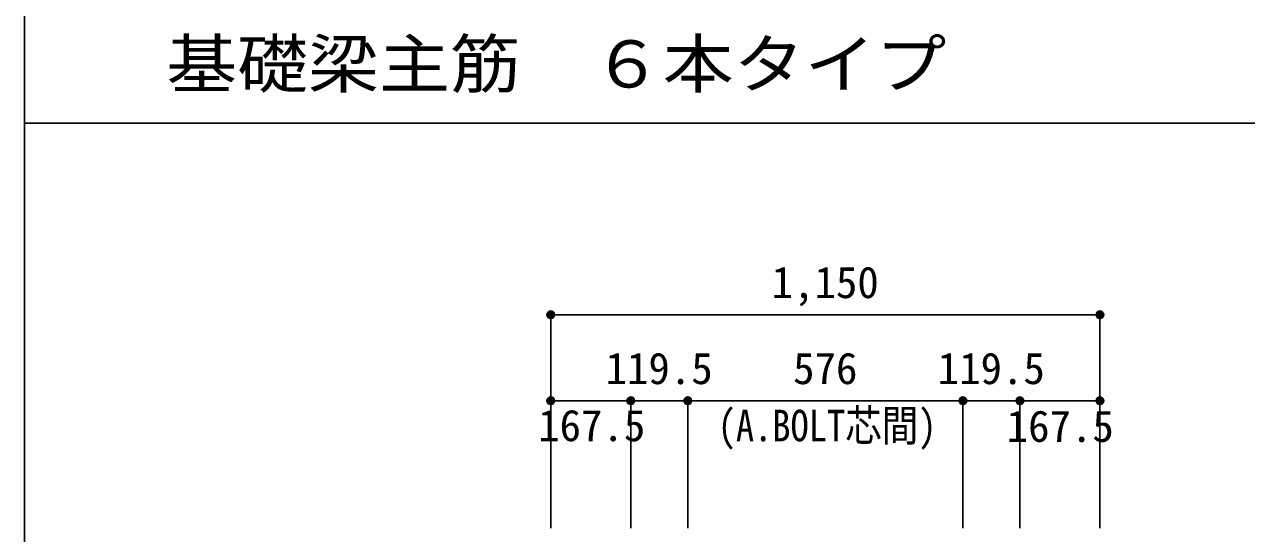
# Model space of a CAD drawing. Units: millimetres at full size, sheet at 1:30. Extents: x -5973 to 5954, y -4195 to 4201.
# Drawn here: x -5973 to -3414, y -1081 to -15 of the extents above; entities that cross this region are included whole.
import ezdxf
from ezdxf.enums import TextEntityAlignment as Align

# ---------------------------------------------------------------- set-up
doc = ezdxf.new("R2010")
doc.units = ezdxf.units.MM
doc.header["$LTSCALE"] = 30
doc.header["$PDMODE"] = 32
doc.header["$PDSIZE"] = 15
for name, color, linetype in [('0-7_文字', 4, 'Continuous'), ('0-D_寸法', 4, 'Continuous'), ('6-7_文字', 7, 'Continuous'), ('F-0_枠', 6, 'Continuous')]:
    doc.layers.add(name, color=color, linetype=linetype)
doc.styles.add('ＭＳ ゴシック', font='')
doc.styles.get('ＭＳ ゴシック').set_extended_font_data('MS Gothic')

msp = doc.modelspace()

# ---------------------------------------------------------------- linework, layer by layer
at = {"layer": '0-D_寸法'}
for p, q in [((-4870.8, -622.85), (-4870.8, -802.85)), ((-4870.8, -622.85), (-4870.8, -802.85)), ((-4870.8, -622.85), (-3720.8, -622.85)), ((-4870.8, -622.85), (-3720.8, -622.85)), ((-3720.8, -622.85), (-3720.8, -802.85)), ((-4870.8, -802.85), (-4870.8, -1069.89)), ((-4870.8, -802.85), (-4703.3, -802.85)), ((-4870.8, -802.85), (-4870.8, -1069.89)), ((-4703.3, -802.85), (-4703.3, -1069.89)), ((-4703.3, -802.85), (-4583.8, -802.85)), ((-4583.8, -802.85), (-4583.8, -1069.89)), ((-4583.8, -802.85), (-4007.8, -802.85)), ((-4007.8, -802.85), (-4007.8, -1069.89)), ((-4007.8, -802.85), (-3888.3, -802.85)), ((-3888.3, -802.85), (-3888.3, -1069.89)), ((-3888.3, -802.85), (-3720.8, -802.85)), ((-3720.8, -802.85), (-3720.8, -1069.89))]:
    msp.add_line(p, q, dxfattribs=at)
for centre, radius in [((-4870.8, -622.85), 8), ((-4870.8, -622.85), 7.2), ((-4870.8, -622.85), 6.4), ((-4870.8, -622.85), 5.6), ((-4870.8, -622.85), 4.8), ((-4870.8, -622.85), 4), ((-4870.8, -622.85), 3.2), ((-4870.8, -622.85), 2.4), ((-4870.8, -622.85), 1.6), ((-4870.8, -622.85), 0.8), ((-3720.8, -622.85), 8), ((-3720.8, -622.85), 7.2), ((-3720.8, -622.85), 6.4), ((-3720.8, -622.85), 5.6), ((-3720.8, -622.85), 4.8), ((-3720.8, -622.85), 4), ((-3720.8, -622.85), 3.2), ((-3720.8, -622.85), 2.4), ((-3720.8, -622.85), 1.6), ((-3720.8, -622.85), 0.8), ((-4870.8, -802.85), 8), ((-4870.8, -802.85), 7.2), ((-4870.8, -802.85), 6.4), ((-4870.8, -802.85), 5.6), ((-4870.8, -802.85), 4.8), ((-4870.8, -802.85), 4), ((-4870.8, -802.85), 3.2), ((-4870.8, -802.85), 2.4), ((-4870.8, -802.85), 1.6), ((-4870.8, -802.85), 0.8), ((-4703.3, -802.85), 8), ((-4703.3, -802.85), 7.2), ((-4703.3, -802.85), 6.4), ((-4703.3, -802.85), 5.6), ((-4703.3, -802.85), 4.8), ((-4703.3, -802.85), 4), ((-4703.3, -802.85), 3.2), ((-4703.3, -802.85), 2.4), ((-4703.3, -802.85), 1.6), ((-4703.3, -802.85), 0.8), ((-4583.8, -802.85), 8), ((-4583.8, -802.85), 7.2), ((-4583.8, -802.85), 6.4), ((-4583.8, -802.85), 5.6), ((-4583.8, -802.85), 4.8), ((-4583.8, -802.85), 4), ((-4583.8, -802.85), 3.2), ((-4583.8, -802.85), 2.4), ((-4583.8, -802.85), 1.6), ((-4583.8, -802.85), 0.8), ((-4007.8, -802.85), 8), ((-4007.8, -802.85), 7.2), ((-4007.8, -802.85), 6.4), ((-4007.8, -802.85), 5.6), ((-4007.8, -802.85), 4.8), ((-4007.8, -802.85), 4), ((-4007.8, -802.85), 3.2), ((-4007.8, -802.85), 2.4), ((-4007.8, -802.85), 1.6), ((-4007.8, -802.85), 0.8), ((-3888.3, -802.85), 8), ((-3888.3, -802.85), 7.2), ((-3888.3, -802.85), 6.4), ((-3888.3, -802.85), 5.6), ((-3888.3, -802.85), 4.8), ((-3888.3, -802.85), 4), ((-3888.3, -802.85), 3.2), ((-3888.3, -802.85), 2.4), ((-3888.3, -802.85), 1.6), ((-3888.3, -802.85), 0.8), ((-3720.8, -802.85), 8), ((-3720.8, -802.85), 7.2), ((-3720.8, -802.85), 6.4), ((-3720.8, -802.85), 5.6), ((-3720.8, -802.85), 4.8), ((-3720.8, -802.85), 4), ((-3720.8, -802.85), 3.2), ((-3720.8, -802.85), 2.4), ((-3720.8, -802.85), 1.6), ((-3720.8, -802.85), 0.8)]:
    msp.add_circle(centre, radius, dxfattribs=at)
at = {"layer": '0-D_寸法', "color": 7}
for p in [(-4870.8, -622.85), (-4870.8, -622.85), (-3720.8, -622.85), (-4870.8, -802.85), (-4870.8, -802.85), (-4703.3, -802.85), (-4703.3, -802.85), (-4583.8, -802.85), (-4583.8, -802.85), (-4007.8, -802.85), (-4007.8, -802.85), (-3888.3, -802.85), (-3888.3, -802.85), (-3720.8, -802.85), (-3720.8, -802.85)]:
    msp.add_point(p, dxfattribs=at)
at = {"layer": 'F-0_枠'}
msp.add_line((-5972.88, 4201.15), (-5972.88, -4195.24), dxfattribs=at)
at = {"layer": 'F-0_枠', "color": 2}
msp.add_line((-5972.88, -222.05), (3723.6, -222.05), dxfattribs=at)

# ---------------------------------------------------------------- texts
at = {"layer": '0-7_文字', "style": 'ＭＳ ゴシック', "width": 0.85}
msp.add_text('(A.BOLT芯間)', height=65.98, dxfattribs=at).set_placement((-4521.31, -907.62), align=Align.BOTTOM_LEFT)
at = {"layer": '0-D_寸法', "style": 'ＭＳ ゴシック'}
for s, p in [('1,150', (-4408.3, -607.85)), ('119.5', (-4756.05, -787.85)), ('576', (-4363.3, -787.85)), ('119.5', (-4060.55, -787.85)), ('167.5', (-4897.22, -907.31)), ('167.5', (-3916.13, -908.84))]:
    msp.add_text(s, height=65.98, dxfattribs=at).set_placement(p, align=Align.BOTTOM_LEFT)
at = {"layer": '6-7_文字', "color": 2, "style": 'ＭＳ ゴシック', "width": 1.1}
msp.add_text('\u3000\u3000基礎梁主筋\u3000６本タイプ', height=98.97, dxfattribs=at).set_placement((-5972.88, -177.05), align=Align.BOTTOM_LEFT)

doc.saveas('drawing.dxf')
